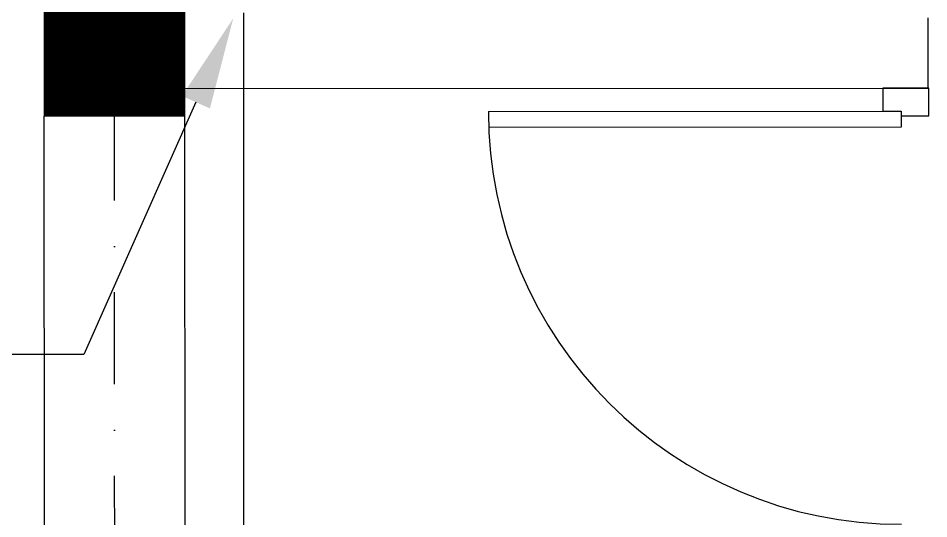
# Model space of a CAD drawing. Extents: x -437689 to -407696, y -55787 to -37037.
# Drawn here: x -424929 to -424185, y -49269 to -48860 of the extents above; entities that cross this region are included whole.
import ezdxf

# ---------------------------------------------------------------- set-up
doc = ezdxf.new("R2010")
doc.units = 0
doc.header["$LTSCALE"] = 150
doc.header["$MEASUREMENT"] = 0
doc.linetypes.add('DASHDOT', pattern=[1, 0.5, -0.25, 0, -0.25])
for name, color, linetype in [('COL', 2, 'CONTINUOUS'), ('DOOR', 31, 'CONTINUOUS'), ('DR', 6, 'CONTINUOUS'), ('GRID', 252, 'DASHDOT'), ('WALL', 7, 'CONTINUOUS')]:
    doc.layers.add(name, color=color, linetype=linetype)

msp = doc.modelspace()

# ---------------------------------------------------------------- linework, layer by layer
at = {"layer": 'COL', "const_width": 115}
msp.add_lwpolyline([(-424850.21, -48639.52), (-424850.09, -48939.52)], dxfattribs=at)
at = {"layer": 'COL'}
msp.add_lwpolyline([(-424907.71, -48639.54), (-424907.59, -48939.54), (-424907.59, -48939.54), (-424792.59, -48939.49), (-424792.71, -48639.49)], close=True, dxfattribs=at)
at = {"layer": 'DOOR', "color": 8}
for p, q in [((-424184.51, -48916.84), (-424222.01, -48916.85)), ((-424222.01, -48916.85), (-424222, -48935.6)), ((-424184.5, -48939.34), (-424184.51, -48916.84)), ((-424544.5, -48935.73), (-424207, -48935.6)), ((-424222, -48935.6), (-424207, -48935.6)), ((-424207, -48935.6), (-424207, -48948.72)), ((-424207, -48935.6), (-424207, -48939.35)), ((-424207, -48939.35), (-424184.5, -48939.34)), ((-424207, -48948.72), (-424544.24, -48948.85))]:
    msp.add_line(p, q, dxfattribs=at)
msp.add_arc((-424207, -48935.6), 337.5, 180.02259, 270.02259, dxfattribs=at)
at = {"layer": 'DR'}
for p, q in [((-424744.61, -48855.13), (-424744.61, -49797.82)), ((-424744.79, -49166.01), (-424744.61, -49267.84))]:
    msp.add_line(p, q, dxfattribs=at)
msp.add_lwpolyline([(-424783.52, -48928.23), (-424875.22, -49134.4), (-425477.8, -49134.4), (-425528.21, -49134.4)], dxfattribs=at)
msp.add_solid([(-424794.94, -48923.15), (-424753.04, -48859.71), (-424772.1, -48933.31)], dxfattribs=at)
at = {"layer": 'GRID'}
msp.add_line((-424849.12, -51410.02), (-424850.94, -46794.96), dxfattribs=at)
at = {"layer": 'WALL', "linetype": 'CONTINUOUS'}
for p, q in [((-424185.1, -48916.75), (-424185.13, -48859.25)), ((-424907.08, -50232.04), (-424907.59, -48939.54)), ((-424792.08, -50231.99), (-424792.59, -48939.49))]:
    msp.add_line(p, q, dxfattribs=at)
at = {"layer": 'WALL'}
msp.add_line((-424792.6, -48916.99), (-424185.1, -48916.75), dxfattribs=at)

doc.saveas('drawing.dxf')
